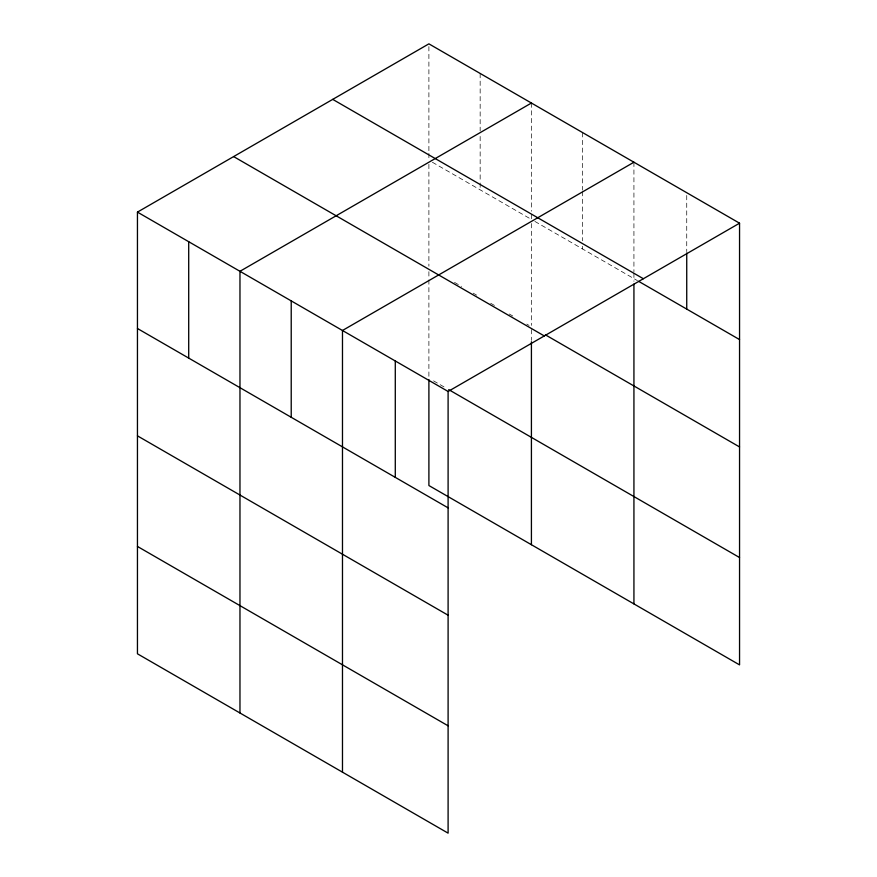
<?xml version="1.0" encoding="UTF-8"?>
<svg xmlns="http://www.w3.org/2000/svg" width="877" height="877" viewBox="0 0 877 877"><rect width="100%" height="100%" fill="white"/><g stroke="black" fill="none" stroke-linecap="round" stroke-linejoin="round"><path stroke-width="0.66" stroke-dasharray="4.38 3.29" d="M432.394 162.256L531.418 219.425L531.418 212.574M534.904 221.442L637.447 280.64M454.527 282.383L461.521 286.417M473.163 293.148L476.66 295.165M490.638 303.234L495.297 305.92M509.285 313.999L512.771 316.016M526.759 324.084L529.083 325.433M433.556 380.881L444.047 386.932M686.735 195.45L686.735 251.589M633.928 162.223L633.928 271.76M633.928 273.131L633.928 281.331M582.668 132.624L582.668 190.134M582.668 191.504L582.668 240.802M582.668 246.284L582.668 249.013M531.418 103.037L531.418 211.214M531.418 223.503L531.418 325.411M531.418 329.5L531.418 340.429M480.157 73.438L480.157 130.958M480.157 136.428L480.157 181.616M480.157 182.986L480.157 189.838M428.897 46.591L428.897 152.028M428.897 153.398L428.897 160.239M428.897 164.317L428.897 266.224M428.897 271.684L428.897 278.513M428.897 279.873L428.897 378.184"/><path stroke-width="1.32" d="M448.103 615.205L448.103 391.471L137.448 212.113L137.448 653.803L448.103 833.15L448.103 615.205L137.448 435.847M137.448 212.113L428.897 43.85L739.552 223.196L739.552 664.887L428.897 485.529L428.897 379.544M531.418 103.037L239.969 271.3L239.969 712.99M633.928 162.223L342.479 330.486L342.479 772.166M448.103 391.471L739.552 223.196M332.723 99.375L643.367 278.733M638.62 281.32L739.552 339.585M545.395 334.839L739.552 446.941M233.633 156.588L544.277 335.935M448.706 389.618L739.552 557.542M137.448 328.502L448.103 507.86M137.448 546.448L448.103 725.805M686.735 252.96L686.735 309.099M633.928 284.049L633.928 603.902M531.418 341.789L531.418 544.716M395.286 360.973L395.286 477.362M291.219 300.899L291.219 417.288M188.708 241.712L188.708 358.101"/></g></svg>
